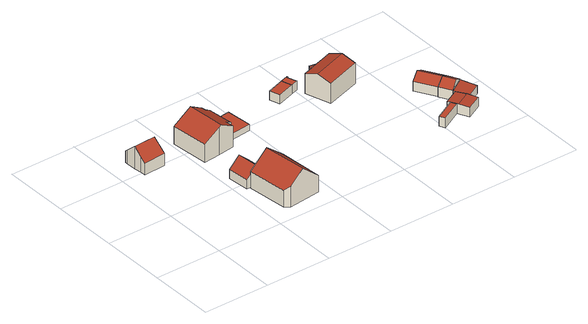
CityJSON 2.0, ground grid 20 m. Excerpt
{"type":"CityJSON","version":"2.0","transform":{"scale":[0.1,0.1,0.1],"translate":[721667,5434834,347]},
"CityObjects":{
"building1":{"type":"Building","attributes":{"Gemeindeschluessel":"09375181","HoeheDach":"359.607","HoeheGrund":"352.822","Methode":"2000","NiedrigsteTraufeDesGebaeudes":"356.411","Geometrietyp2DReferenz":"3000","measuredHeight":6.79,"function":"31001_2000","roofType":"3100","storeysAboveGround":1},"geometry":[{"type":"Solid","lod":"2","boundaries":[[[[0,1,2,3]],[[4,5,6,7]],[[0,3,8,9,4,7,10,11]],[[5,12,13,2,6]],[[3,2,13,8]],[[14,6,2,1,15]],[[10,14,15,11]],[[7,6,14,10]],[[11,15,1,0]],[[8,13,12,9]],[[9,12,5,4]]]],"semantics":{"surfaces":[{"type":"WallSurface","Flaeche":"19.609","Z_MAX":"6.782","Z_MAX_ASL":"359.604","Z_MIN":"0.000","Z_MIN_ASL":"352.822"},{"type":"WallSurface","Flaeche":"12.245","Z_MAX":"6.785","Z_MAX_ASL":"359.607","Z_MIN":"0.000","Z_MIN_ASL":"352.822"},{"type":"GroundSurface","Flaeche":"49.938","Z_MAX":"0.000","Z_MAX_ASL":"352.822","Z_MIN":"0.000","Z_MIN_ASL":"352.822"},{"type":"RoofSurface","Dachneigung":"49.708","Dachorientierung":"176.539","Flaeche":"32.726","Z_MAX":"6.785","Z_MAX_ASL":"359.607","Z_MIN":"3.589","Z_MIN_ASL":"356.411"},{"type":"WallSurface","Flaeche":"19.467","Z_MAX":"6.772","Z_MAX_ASL":"359.594","Z_MIN":"0.000","Z_MIN_ASL":"352.822"},{"type":"RoofSurface","Dachneigung":"49.731","Dachorientierung":"356.553","Flaeche":"32.733","Z_MAX":"6.785","Z_MAX_ASL":"359.607","Z_MIN":"3.593","Z_MIN_ASL":"356.415"},{"type":"WallSurface","Flaeche":"2.402","Z_MAX":"4.120","Z_MAX_ASL":"356.942","Z_MIN":"0.000","Z_MIN_ASL":"352.822"},{"type":"WallSurface","Flaeche":"17.149","Z_MAX":"6.785","Z_MAX_ASL":"359.607","Z_MIN":"0.000","Z_MIN_ASL":"352.822"},{"type":"WallSurface","Flaeche":"23.901","Z_MAX":"3.593","Z_MAX_ASL":"356.415","Z_MIN":"0.000","Z_MIN_ASL":"352.822"},{"type":"WallSurface","Flaeche":"23.825","Z_MAX":"3.596","Z_MAX_ASL":"356.418","Z_MIN":"0.000","Z_MIN_ASL":"352.822"},{"type":"WallSurface","Flaeche":"7.256","Z_MAX":"5.023","Z_MAX_ASL":"357.845","Z_MIN":"0.000","Z_MIN_ASL":"352.822"}],"values":[[0,1,2,3,4,5,6,7,8,9,10]]}}]},
"building2":{"type":"Building","attributes":{"Gemeindeschluessel":"09375181","HoeheDach":"356.154","HoeheGrund":"350.540","Methode":"1000","NiedrigsteTraufeDesGebaeudes":"353.272","Geometrietyp2DReferenz":"3000","measuredHeight":5.61,"function":"31001_2000","roofType":"3100","storeysAboveGround":1},"geometry":[{"type":"Solid","lod":"2","boundaries":[[[[16,17,18,19,20]],[[21,17,16,22]],[[23,20,19,24,25]],[[25,24,26,27]],[[23,25,27,21,22]],[[27,26,18,17,21]],[[18,26,24,19]],[[22,16,20,23]]]],"semantics":{"surfaces":[{"type":"RoofSurface","Dachneigung":"48.493","Dachorientierung":"264.489","Flaeche":"28.393","Z_MAX":"5.614","Z_MAX_ASL":"356.154","Z_MIN":"2.732","Z_MIN_ASL":"353.272"},{"type":"WallSurface","Flaeche":"3.846","Z_MAX":"3.778","Z_MAX_ASL":"354.318","Z_MIN":"0.000","Z_MIN_ASL":"350.540"},{"type":"WallSurface","Flaeche":"27.181","Z_MAX":"5.614","Z_MAX_ASL":"356.154","Z_MIN":"0.000","Z_MIN_ASL":"350.540"},{"type":"WallSurface","Flaeche":"17.825","Z_MAX":"2.733","Z_MAX_ASL":"353.273","Z_MIN":"0.000","Z_MIN_ASL":"350.540"},{"type":"GroundSurface","Flaeche":"42.523","Z_MAX":"0.000","Z_MAX_ASL":"350.540","Z_MIN":"0.000","Z_MIN_ASL":"350.540"},{"type":"WallSurface","Flaeche":"23.339","Z_MAX":"5.614","Z_MAX_ASL":"356.154","Z_MIN":"0.000","Z_MIN_ASL":"350.540"},{"type":"RoofSurface","Dachneigung":"48.506","Dachorientierung":"84.483","Flaeche":"28.383","Z_MAX":"5.614","Z_MAX_ASL":"356.154","Z_MIN":"2.733","Z_MIN_ASL":"353.273"},{"type":"WallSurface","Flaeche":"17.767","Z_MAX":"2.733","Z_MAX_ASL":"353.273","Z_MIN":"0.000","Z_MIN_ASL":"350.540"}],"values":[[0,1,2,3,4,5,6,7]]}}]},
"building3":{"type":"Building","attributes":{"Gemeindeschluessel":"09375181","HoeheDach":"360.180","HoeheGrund":"350.293","Methode":"2000","NiedrigsteTraufeDesGebaeudes":"355.423","Geometrietyp2DReferenz":"3000","measuredHeight":9.89,"function":"31001_1000","roofType":"3100","storeysAboveGround":1},"address":[{"Country":"Germany","Locality":"Pettendorf","ThoroughfareName":"Kirchgasse 5"}],"geometry":[{"type":"Solid","lod":"2","boundaries":[[[[28,29,30,31,32]],[[32,31,33,34]],[[28,35,36,29]],[[37,38,30,29,36,39]],[[31,30,38,33]],[[40,39,36,35]],[[35,28,32,34,41,40]],[[40,41,37,39]],[[37,41,34,33,38]]]],"semantics":{"surfaces":[{"type":"WallSurface","Flaeche":"45.465","Z_MAX":"9.887","Z_MAX_ASL":"360.180","Z_MIN":"0.000","Z_MIN_ASL":"350.293"},{"type":"WallSurface","Flaeche":"68.697","Z_MAX":"5.143","Z_MAX_ASL":"355.436","Z_MIN":"0.000","Z_MIN_ASL":"350.293"},{"type":"WallSurface","Flaeche":"39.359","Z_MAX":"9.620","Z_MAX_ASL":"359.913","Z_MIN":"0.000","Z_MIN_ASL":"350.293"},{"type":"RoofSurface","Dachneigung":"49.925","Dachorientierung":"264.606","Flaeche":"97.263","Z_MAX":"9.888","Z_MAX_ASL":"360.180","Z_MIN":"5.131","Z_MIN_ASL":"355.423"},{"type":"RoofSurface","Dachneigung":"49.926","Dachorientierung":"84.599","Flaeche":"98.517","Z_MAX":"9.888","Z_MAX_ASL":"360.180","Z_MIN":"5.141","Z_MIN_ASL":"355.434"},{"type":"WallSurface","Flaeche":"61.751","Z_MAX":"5.148","Z_MAX_ASL":"355.441","Z_MIN":"0.000","Z_MIN_ASL":"350.293"},{"type":"GroundSurface","Flaeche":"149.812","Z_MAX":"0.000","Z_MAX_ASL":"350.293","Z_MIN":"0.000","Z_MIN_ASL":"350.293"},{"type":"WallSurface","Flaeche":"11.290","Z_MAX":"6.361","Z_MAX_ASL":"356.653","Z_MIN":"0.000","Z_MIN_ASL":"350.293"},{"type":"WallSurface","Flaeche":"76.453","Z_MAX":"9.888","Z_MAX_ASL":"360.180","Z_MIN":"0.000","Z_MIN_ASL":"350.293"}],"values":[[0,1,2,3,4,5,6,7,8]]}}]},
"building4":{"type":"Building","attributes":{"Gemeindeschluessel":"09375181","HoeheDach":"360.500","HoeheGrund":"351.658","Methode":"2000","NiedrigsteTraufeDesGebaeudes":"357.224","Geometrietyp2DReferenz":"3000","measuredHeight":8.84,"function":"31001_1000","roofType":"3100","storeysAboveGround":2},"address":[{"Country":"Germany","Locality":"Pettendorf","ThoroughfareName":"Kirchgasse 7"}],"geometry":[{"type":"Solid","lod":"2","boundaries":[[[[42,43,44,45,46]],[[44,43,47,48]],[[49,50,51,52]],[[50,53,54,55,56,51]],[[57,58,59,60]],[[61,62,42,46]],[[60,59,62,61]],[[52,51,56,63]],[[42,62,59,58,55,54,47,43]],[[64,53,50,49]],[[48,47,54,53,64]],[[63,56,55,58,57]],[[63,57,60,61,46,45,44,48,64,49,52]]]],"semantics":{"surfaces":[{"type":"WallSurface","Flaeche":"10.218","Z_MAX":"6.523","Z_MAX_ASL":"358.181","Z_MIN":"0.002","Z_MIN_ASL":"351.660"},{"type":"WallSurface","Flaeche":"17.114","Z_MAX":"6.523","Z_MAX_ASL":"358.181","Z_MIN":"0.002","Z_MIN_ASL":"351.660"},{"type":"WallSurface","Flaeche":"63.826","Z_MAX":"5.570","Z_MAX_ASL":"357.228","Z_MIN":"0.002","Z_MIN_ASL":"351.660"},{"type":"RoofSurface","Dachneigung":"60.740","Dachorientierung":"263.991","Flaeche":"76.737","Z_MAX":"8.842","Z_MAX_ASL":"360.500","Z_MIN":"5.570","Z_MIN_ASL":"357.228"},{"type":"WallSurface","Flaeche":"7.347","Z_MAX":"6.525","Z_MAX_ASL":"358.183","Z_MIN":"0.002","Z_MIN_ASL":"351.660"},{"type":"WallSurface","Flaeche":"42.999","Z_MAX":"5.577","Z_MAX_ASL":"357.235","Z_MIN":"0.002","Z_MIN_ASL":"351.660"},{"type":"WallSurface","Flaeche":"10.331","Z_MAX":"6.524","Z_MAX_ASL":"358.182","Z_MIN":"0.002","Z_MIN_ASL":"351.660"},{"type":"WallSurface","Flaeche":"34.736","Z_MAX":"8.364","Z_MAX_ASL":"360.022","Z_MIN":"0.002","Z_MIN_ASL":"351.660"},{"type":"RoofSurface","Dachneigung":"60.740","Dachorientierung":"83.991","Flaeche":"69.454","Z_MAX":"8.842","Z_MAX_ASL":"360.500","Z_MIN":"5.566","Z_MIN_ASL":"357.224"},{"type":"WallSurface","Flaeche":"39.160","Z_MAX":"8.842","Z_MAX_ASL":"360.500","Z_MIN":"0.002","Z_MIN_ASL":"351.660"},{"type":"WallSurface","Flaeche":"39.102","Z_MAX":"8.842","Z_MAX_ASL":"360.500","Z_MIN":"0.002","Z_MIN_ASL":"351.660"},{"type":"GroundSurface","Flaeche":"127.538","Z_MAX":"0.002","Z_MAX_ASL":"351.660","Z_MIN":"0.002","Z_MIN_ASL":"351.660"}],"values":[[0,1,2,3,4,5,6,7,8,7,9,10,11]]}}]},
"building5":{"type":"Building","attributes":{"Gemeindeschluessel":"09375181","HoeheDach":"353.500","HoeheGrund":"351.684","Methode":"2000","NiedrigsteTraufeDesGebaeudes":"353.500","Geometrietyp2DReferenz":"3000","measuredHeight":1.82,"function":"31001_2463","roofType":"1000","storeysAboveGround":1},"geometry":[{"type":"Solid","lod":"2","boundaries":[[[[65,66,67,68]],[[61,68,67,69]],[[46,65,68,61]],[[69,67,66,70]],[[61,69,70,46]],[[70,66,65,46]]]],"semantics":{"surfaces":[{"type":"RoofSurface","Dachneigung":"90.000","Dachorientierung":"-1.000","Flaeche":"51.131","Z_MAX":"1.816","Z_MAX_ASL":"353.500","Z_MIN":"1.816","Z_MIN_ASL":"353.500"},{"type":"WallSurface","Flaeche":"12.027","Z_MAX":"1.816","Z_MAX_ASL":"353.500","Z_MIN":"-0.004","Z_MIN_ASL":"351.680"},{"type":"WallSurface","Flaeche":"14.051","Z_MAX":"1.816","Z_MAX_ASL":"353.500","Z_MIN":"-0.004","Z_MIN_ASL":"351.680"},{"type":"WallSurface","Flaeche":"14.073","Z_MAX":"1.816","Z_MAX_ASL":"353.500","Z_MIN":"-0.004","Z_MIN_ASL":"351.680"},{"type":"GroundSurface","Flaeche":"51.131","Z_MAX":"-0.004","Z_MAX_ASL":"351.680","Z_MIN":"-0.004","Z_MIN_ASL":"351.680"},{"type":"WallSurface","Flaeche":"12.061","Z_MAX":"1.816","Z_MAX_ASL":"353.500","Z_MIN":"-0.004","Z_MIN_ASL":"351.680"}],"values":[[0,1,2,3,4,5]]}}]},
"building6":{"type":"Building","attributes":{"Gemeindeschluessel":"09375181","HoeheDach":"352.781","HoeheGrund":"350.100","Methode":"1000","NiedrigsteTraufeDesGebaeudes":"352.781","Geometrietyp2DReferenz":"3000","measuredHeight":2.68,"function":"51009_1610","roofType":"1000"},"geometry":[{"type":"Solid","lod":"2","boundaries":[[[[71,72,73,74]],[[71,75,76,72]],[[74,77,75,71]],[[72,76,78,73]],[[77,78,76,75]],[[73,78,77,74]]]],"semantics":{"surfaces":[{"type":"GroundSurface","Flaeche":"18.018","Z_MAX":"0.000","Z_MAX_ASL":"350.100","Z_MIN":"0.000","Z_MIN_ASL":"350.100"},{"type":"WallSurface","Flaeche":"14.650","Z_MAX":"2.681","Z_MAX_ASL":"352.781","Z_MIN":"0.000","Z_MIN_ASL":"350.100"},{"type":"WallSurface","Flaeche":"8.864","Z_MAX":"2.681","Z_MAX_ASL":"352.781","Z_MIN":"0.000","Z_MIN_ASL":"350.100"},{"type":"WallSurface","Flaeche":"8.869","Z_MAX":"2.681","Z_MAX_ASL":"352.781","Z_MIN":"0.000","Z_MIN_ASL":"350.100"},{"type":"RoofSurface","Dachneigung":"90.000","Dachorientierung":"-1.000","Flaeche":"18.018","Z_MAX":"2.681","Z_MAX_ASL":"352.781","Z_MIN":"2.681","Z_MIN_ASL":"352.781"},{"type":"WallSurface","Flaeche":"14.564","Z_MAX":"2.681","Z_MAX_ASL":"352.781","Z_MIN":"0.000","Z_MIN_ASL":"350.100"}],"values":[[0,1,2,3,4,5]]}}]},
"building7":{"type":"Building","attributes":{"Gemeindeschluessel":"09375181","HoeheDach":"352.776","HoeheGrund":"350.100","Methode":"3100","NiedrigsteTraufeDesGebaeudes":"352.776","Geometrietyp2DReferenz":"3000","measuredHeight":2.68,"function":"31001_2000","roofType":"1000"},"geometry":[{"type":"Solid","lod":"2","boundaries":[[[[79,78,73,80]],[[78,76,72,73]],[[81,82,76,78,79,83]],[[82,81,84,85]],[[76,82,85,72]],[[81,83,86,84]],[[83,79,80,86]],[[86,80,73,72,85,84]]]],"semantics":{"surfaces":[{"type":"WallSurface","Flaeche":"5.849","Z_MAX":"2.676","Z_MAX_ASL":"352.776","Z_MIN":"0.000","Z_MIN_ASL":"350.100"},{"type":"WallSurface","Flaeche":"8.852","Z_MAX":"2.676","Z_MAX_ASL":"352.776","Z_MIN":"0.000","Z_MIN_ASL":"350.100"},{"type":"RoofSurface","Dachneigung":"90.000","Dachorientierung":"-1.000","Flaeche":"7.320","Z_MAX":"2.676","Z_MAX_ASL":"352.776","Z_MIN":"2.676","Z_MIN_ASL":"352.776"},{"type":"WallSurface","Flaeche":"0.780","Z_MAX":"2.676","Z_MAX_ASL":"352.776","Z_MIN":"0.000","Z_MIN_ASL":"350.100"},{"type":"WallSurface","Flaeche":"6.847","Z_MAX":"2.676","Z_MAX_ASL":"352.776","Z_MIN":"0.000","Z_MIN_ASL":"350.100"},{"type":"WallSurface","Flaeche":"1.027","Z_MAX":"2.676","Z_MAX_ASL":"352.776","Z_MIN":"0.000","Z_MIN_ASL":"350.100"},{"type":"WallSurface","Flaeche":"8.079","Z_MAX":"2.676","Z_MAX_ASL":"352.776","Z_MIN":"0.000","Z_MIN_ASL":"350.100"},{"type":"GroundSurface","Flaeche":"7.320","Z_MAX":"0.000","Z_MAX_ASL":"350.100","Z_MIN":"0.000","Z_MIN_ASL":"350.100"}],"values":[[0,1,2,3,4,5,6,7]]}}]},
"building8":{"type":"Building","attributes":{"Gemeindeschluessel":"09375181","HoeheDach":"357.120","HoeheGrund":"349.516","Methode":"2000","NiedrigsteTraufeDesGebaeudes":"353.947","Geometrietyp2DReferenz":"3000","measuredHeight":7.6,"function":"31001_1000","roofType":"3100"},"address":[{"Country":"Germany","Locality":"Pettendorf","ThoroughfareName":"Kirchgasse 6"}],"geometry":[{"type":"Solid","lod":"2","boundaries":[[[[87,88,89,90,91]],[[87,91,92,93]],[[89,94,95,90]],[[96,94,89,88]],[[96,97,98,95,94]],[[99,100,101]],[[99,102,103,104,105,100]],[[87,93,105,104,97,96,88]],[[90,95,98,103,102,106,92,91]],[[101,106,102,99]],[[104,103,98,97]],[[100,105,93,92,106,101]]]],"semantics":{"surfaces":[{"type":"WallSurface","Flaeche":"55.273","Z_MAX":"7.604","Z_MAX_ASL":"357.120","Z_MIN":"0.000","Z_MIN_ASL":"349.516"},{"type":"WallSurface","Flaeche":"18.673","Z_MAX":"6.168","Z_MAX_ASL":"355.684","Z_MIN":"0.000","Z_MIN_ASL":"349.516"},{"type":"RoofSurface","Dachneigung":"70.336","Dachorientierung":"161.905","Flaeche":"47.018","Z_MAX":"7.604","Z_MAX_ASL":"357.120","Z_MIN":"6.172","Z_MIN_ASL":"355.688"},{"type":"WallSurface","Flaeche":"68.181","Z_MAX":"6.172","Z_MAX_ASL":"355.688","Z_MIN":"0.000","Z_MIN_ASL":"349.516"},{"type":"WallSurface","Flaeche":"55.383","Z_MAX":"7.604","Z_MAX_ASL":"357.120","Z_MIN":"0.000","Z_MIN_ASL":"349.516"},{"type":"RoofSurface","Dachneigung":"70.022","Dachorientierung":"341.913","Flaeche":"6.466","Z_MAX":"5.324","Z_MAX_ASL":"354.840","Z_MIN":"4.431","Z_MIN_ASL":"353.947"},{"type":"WallSurface","Flaeche":"17.473","Z_MAX":"6.169","Z_MAX_ASL":"355.685","Z_MIN":"0.000","Z_MIN_ASL":"349.516"},{"type":"GroundSurface","Flaeche":"95.000","Z_MAX":"0.000","Z_MAX_ASL":"349.516","Z_MIN":"0.000","Z_MIN_ASL":"349.516"},{"type":"RoofSurface","Dachneigung":"70.337","Dachorientierung":"341.903","Flaeche":"47.417","Z_MAX":"7.604","Z_MAX_ASL":"357.120","Z_MIN":"6.154","Z_MIN_ASL":"355.670"},{"type":"WallSurface","Flaeche":"4.106","Z_MAX":"6.154","Z_MAX_ASL":"355.670","Z_MIN":"5.324","Z_MIN_ASL":"354.840"},{"type":"WallSurface","Flaeche":"18.560","Z_MAX":"6.169","Z_MAX_ASL":"355.685","Z_MIN":"0.000","Z_MIN_ASL":"349.516"},{"type":"WallSurface","Flaeche":"17.124","Z_MAX":"6.163","Z_MAX_ASL":"355.679","Z_MIN":"0.000","Z_MIN_ASL":"349.516"}],"values":[[0,1,2,3,4,5,6,7,8,9,10,11]]}}]},
"building9":{"type":"Building","attributes":{"Gemeindeschluessel":"09375181","HoeheDach":"350.540","HoeheGrund":"347.460","Methode":"2000","NiedrigsteTraufeDesGebaeudes":"350.540","Geometrietyp2DReferenz":"3000","measuredHeight":3.08,"function":"51009_1610","roofType":"1000"},"geometry":[{"type":"Solid","lod":"2","boundaries":[[[[107,108,109,110]],[[111,112,113,114]],[[111,114,107,110]],[[109,108,113,112]],[[114,113,108,107]],[[110,109,112,111]]]],"semantics":{"surfaces":[{"type":"WallSurface","Flaeche":"22.015","Z_MAX":"3.080","Z_MAX_ASL":"350.540","Z_MIN":"0.000","Z_MIN_ASL":"347.460"},{"type":"WallSurface","Flaeche":"21.988","Z_MAX":"3.080","Z_MAX_ASL":"350.540","Z_MIN":"0.000","Z_MIN_ASL":"347.460"},{"type":"GroundSurface","Flaeche":"12.573","Z_MAX":"0.000","Z_MAX_ASL":"347.460","Z_MIN":"0.000","Z_MIN_ASL":"347.460"},{"type":"RoofSurface","Dachneigung":"90.000","Dachorientierung":"-1.000","Flaeche":"12.573","Z_MAX":"3.080","Z_MAX_ASL":"350.540","Z_MIN":"3.080","Z_MIN_ASL":"350.540"},{"type":"WallSurface","Flaeche":"5.428","Z_MAX":"3.080","Z_MAX_ASL":"350.540","Z_MIN":"0.000","Z_MIN_ASL":"347.460"},{"type":"WallSurface","Flaeche":"5.414","Z_MAX":"3.080","Z_MAX_ASL":"350.540","Z_MIN":"0.000","Z_MIN_ASL":"347.460"}],"values":[[0,1,2,3,4,5]]}}]},
"building10":{"type":"Building","attributes":{"Gemeindeschluessel":"09375181","HoeheDach":"350.650","HoeheGrund":"347.480","Methode":"2000","NiedrigsteTraufeDesGebaeudes":"350.394","Geometrietyp2DReferenz":"3000","measuredHeight":3.17,"function":"31001_2000","roofType":"3100","storeysAboveGround":1},"geometry":[{"type":"Solid","lod":"2","boundaries":[[[[114,113,115,116]],[[117,118,119,120]],[[107,121,113,114]],[[113,121,122,119,118,115]],[[123,107,114,116,117,120,124]],[[125,126,119,122]],[[123,125,122,121,107]],[[124,126,125,123]],[[120,119,126,124]],[[116,115,118,117]]]],"semantics":{"surfaces":[{"type":"WallSurface","Flaeche":"3.161","Z_MAX":"2.998","Z_MAX_ASL":"350.478","Z_MIN":"0.000","Z_MIN_ASL":"347.480"},{"type":"WallSurface","Flaeche":"9.900","Z_MAX":"3.170","Z_MAX_ASL":"350.650","Z_MIN":"0.000","Z_MIN_ASL":"347.480"},{"type":"WallSurface","Flaeche":"5.410","Z_MAX":"3.136","Z_MAX_ASL":"350.616","Z_MIN":"0.000","Z_MIN_ASL":"347.480"},{"type":"RoofSurface","Dachneigung":"85.506","Dachorientierung":"332.675","Flaeche":"16.719","Z_MAX":"3.170","Z_MAX_ASL":"350.650","Z_MIN":"2.914","Z_MIN_ASL":"350.394"},{"type":"GroundSurface","Flaeche":"33.342","Z_MAX":"0.000","Z_MAX_ASL":"347.480","Z_MIN":"0.000","Z_MIN_ASL":"347.480"},{"type":"RoofSurface","Dachneigung":"85.515","Dachorientierung":"152.698","Flaeche":"16.725","Z_MAX":"3.170","Z_MAX_ASL":"350.650","Z_MIN":"2.914","Z_MIN_ASL":"350.394"},{"type":"WallSurface","Flaeche":"11.265","Z_MAX":"3.170","Z_MAX_ASL":"350.650","Z_MIN":"0.000","Z_MIN_ASL":"347.480"},{"type":"WallSurface","Flaeche":"14.890","Z_MAX":"2.914","Z_MAX_ASL":"350.394","Z_MIN":"0.000","Z_MIN_ASL":"347.480"},{"type":"WallSurface","Flaeche":"9.937","Z_MAX":"3.170","Z_MAX_ASL":"350.650","Z_MIN":"0.000","Z_MIN_ASL":"347.480"},{"type":"WallSurface","Flaeche":"14.956","Z_MAX":"2.914","Z_MAX_ASL":"350.394","Z_MIN":"0.000","Z_MIN_ASL":"347.480"}],"values":[[0,1,2,3,4,5,6,7,8,9]]}}]},
"building11":{"type":"Building","attributes":{"Gemeindeschluessel":"09375181","HoeheDach":"351.980","HoeheGrund":"347.510","Methode":"2000","NiedrigsteTraufeDesGebaeudes":"350.405","Geometrietyp2DReferenz":"3000","measuredHeight":4.47,"function":"31001_2000","roofType":"3100"},"geometry":[{"type":"Solid","lod":"2","boundaries":[[[[127,128,129,130]],[[131,132,133,134]],[[134,135,136,131]],[[132,127,130,133]],[[136,128,127,132,131]],[[134,133,130,129,135]],[[135,129,128,136]]]],"semantics":{"surfaces":[{"type":"RoofSurface","Dachneigung":"60.495","Dachorientierung":"60.201","Flaeche":"22.050","Z_MAX":"4.470","Z_MAX_ASL":"351.980","Z_MIN":"2.895","Z_MIN_ASL":"350.405"},{"type":"WallSurface","Flaeche":"20.083","Z_MAX":"2.898","Z_MAX_ASL":"350.408","Z_MIN":"0.000","Z_MIN_ASL":"347.510"},{"type":"GroundSurface","Flaeche":"38.434","Z_MAX":"0.000","Z_MAX_ASL":"347.510","Z_MIN":"0.000","Z_MIN_ASL":"347.510"},{"type":"RoofSurface","Dachneigung":"60.498","Dachorientierung":"240.193","Flaeche":"22.110","Z_MAX":"4.470","Z_MAX_ASL":"351.980","Z_MIN":"2.898","Z_MIN_ASL":"350.408"},{"type":"WallSurface","Flaeche":"20.481","Z_MAX":"4.470","Z_MAX_ASL":"351.980","Z_MIN":"0.000","Z_MIN_ASL":"347.510"},{"type":"WallSurface","Flaeche":"20.432","Z_MAX":"4.470","Z_MAX_ASL":"351.980","Z_MIN":"0.000","Z_MIN_ASL":"347.510"},{"type":"WallSurface","Flaeche":"20.059","Z_MAX":"2.906","Z_MAX_ASL":"350.416","Z_MIN":"0.000","Z_MIN_ASL":"347.510"}],"values":[[0,1,2,3,4,5,6]]}}]},
"building12":{"type":"Building","attributes":{"Gemeindeschluessel":"09375181","HoeheDach":"351.980","HoeheGrund":"347.300","Methode":"2000","NiedrigsteTraufeDesGebaeudes":"350.408","Geometrietyp2DReferenz":"3000","measuredHeight":4.68,"function":"31001_2000","roofType":"3100"},"geometry":[{"type":"Solid","lod":"2","boundaries":[[[[132,137,138,139]],[[138,137,140,141]],[[142,143,128,127]],[[140,128,143,141]],[[132,139,142,127]],[[138,141,143,142,139]],[[140,137,132,127,128]]]],"semantics":{"surfaces":[{"type":"WallSurface","Flaeche":"12.742","Z_MAX":"3.108","Z_MAX_ASL":"350.408","Z_MIN":"0.000","Z_MIN_ASL":"347.300"},{"type":"GroundSurface","Flaeche":"22.000","Z_MAX":"0.000","Z_MAX_ASL":"347.300","Z_MIN":"0.000","Z_MIN_ASL":"347.300"},{"type":"RoofSurface","Dachneigung":"60.542","Dachorientierung":"60.089","Flaeche":"12.397","Z_MAX":"4.680","Z_MAX_ASL":"351.980","Z_MIN":"3.108","Z_MIN_ASL":"350.408"},{"type":"WallSurface","Flaeche":"11.844","Z_MAX":"3.111","Z_MAX_ASL":"350.411","Z_MIN":"0.000","Z_MIN_ASL":"347.300"},{"type":"RoofSurface","Dachneigung":"60.537","Dachorientierung":"240.093","Flaeche":"12.871","Z_MAX":"4.680","Z_MAX_ASL":"351.980","Z_MIN":"3.108","Z_MIN_ASL":"350.408"},{"type":"WallSurface","Flaeche":"21.702","Z_MAX":"4.680","Z_MAX_ASL":"351.980","Z_MIN":"0.000","Z_MIN_ASL":"347.300"},{"type":"WallSurface","Flaeche":"21.657","Z_MAX":"4.680","Z_MAX_ASL":"351.980","Z_MIN":"0.000","Z_MIN_ASL":"347.300"}],"values":[[0,1,2,3,4,5,6]]}}]},
"building13":{"type":"Building","attributes":{"Gemeindeschluessel":"09375181","HoeheDach":"350.194","HoeheGrund":"347.120","Methode":"2000","NiedrigsteTraufeDesGebaeudes":"349.583","Geometrietyp2DReferenz":"3000","measuredHeight":3.07,"function":"31001_2000","roofType":"1000"},"geometry":[{"type":"Solid","lod":"2","boundaries":[[[[144,145,146,147]],[[148,149,147,146]],[[148,146,145,150]],[[147,149,151,144]],[[151,150,145,144]],[[149,148,150,151]]]],"semantics":{"surfaces":[{"type":"WallSurface","Flaeche":"17.132","Z_MAX":"3.074","Z_MAX_ASL":"350.194","Z_MIN":"0.000","Z_MIN_ASL":"347.120"},{"type":"WallSurface","Flaeche":"13.159","Z_MAX":"3.074","Z_MAX_ASL":"350.194","Z_MIN":"0.000","Z_MIN_ASL":"347.120"},{"type":"RoofSurface","Dachneigung":"82.670","Dachorientierung":"147.195","Flaeche":"25.982","Z_MAX":"3.074","Z_MAX_ASL":"350.194","Z_MIN":"2.463","Z_MIN_ASL":"349.583"},{"type":"GroundSurface","Flaeche":"25.770","Z_MAX":"0.000","Z_MAX_ASL":"347.120","Z_MIN":"0.000","Z_MIN_ASL":"347.120"},{"type":"WallSurface","Flaeche":"12.540","Z_MAX":"3.074","Z_MAX_ASL":"350.194","Z_MIN":"0.000","Z_MIN_ASL":"347.120"},{"type":"WallSurface","Flaeche":"13.813","Z_MAX":"2.496","Z_MAX_ASL":"349.616","Z_MIN":"0.000","Z_MIN_ASL":"347.120"}],"values":[[0,1,2,3,4,5]]}}]}
},
"vertices":[
[74,401,58],[74,401,94],[76,364,126],[76,364,58],[12,339,58],[12,339,108],[10,360,126],[10,360,58],[79,326,58],[13,322,58],[8,391,58],[8,397,58],[13,322,94],[79,326,94],[8,391,99],[8,397,94],
[199,138,63],[211,139,73],[232,141,92],[226,206,92],[193,203,63],[211,139,35],[199,138,35],[193,203,35],[258,209,63],[258,209,35],[264,144,63],[264,144,35],
[264,144,33],[264,144,129],[267,144,132],[324,150,84],[324,150,33],[336,17,84],[336,17,33],[211,139,33],[211,139,84],[238,7,97],[280,11,132],[223,19,84],[223,19,33],[238,7,33],
[292,324,102],[275,323,112],[275,323,47],[284,324,47],[292,324,47],[278,297,112],[278,297,47],[179,286,47],[179,286,102],[167,400,102],[167,400,47],[228,291,130],[237,292,135],[225,406,135],[216,405,130],[266,411,47],[266,411,112],[267,399,112],[267,399,47],[284,401,47],[284,401,102],[216,405,47],[228,291,47],
[292,324,65],[358,331,65],[350,408,65],[284,401,65],[350,408,47],[358,331,47],
[498,427,31],[550,445,31],[560,413,31],[508,396,31],[498,427,58],[550,445,58],[508,396,58],[560,413,58],
[581,420,58],[581,420,31],[575,450,58],[574,453,58],[571,449,58],[575,450,31],[574,453,31],[571,449,31],
[592,401,25],[617,325,25],[617,325,87],[605,363,101],[592,401,87],[621,410,87],[621,410,25],[722,359,87],[710,397,101],[722,359,25],[697,435,25],[697,435,87],[668,426,78],[637,442,69],[621,411,78],[668,426,87],[669,426,87],[669,426,25],[637,442,25],[621,411,87],
[859,114,5],[859,114,35],[796,81,35],[796,81,5],[788,97,5],[788,97,35],[851,130,35],[851,130,5],
[846,139,34],[846,139,5],[892,163,5],[892,163,34],[907,134,36],[907,134,5],[859,114,36],[861,111,36],[876,82,5],[922,105,5],[876,82,34],[922,105,34],
[894,219,50],[918,233,34],[883,293,34],[859,279,50],[869,205,5],[869,205,34],[835,265,34],[835,265,5],[883,293,5],[918,233,5],
[869,205,3],[890,170,3],[890,170,34],[918,233,3],[937,200,3],[913,185,50],[937,200,34],
[890,170,1],[890,170,32],[937,200,32],[937,200,1],[960,159,26],[960,159,1],[912,131,26],[912,131,1]
]}
